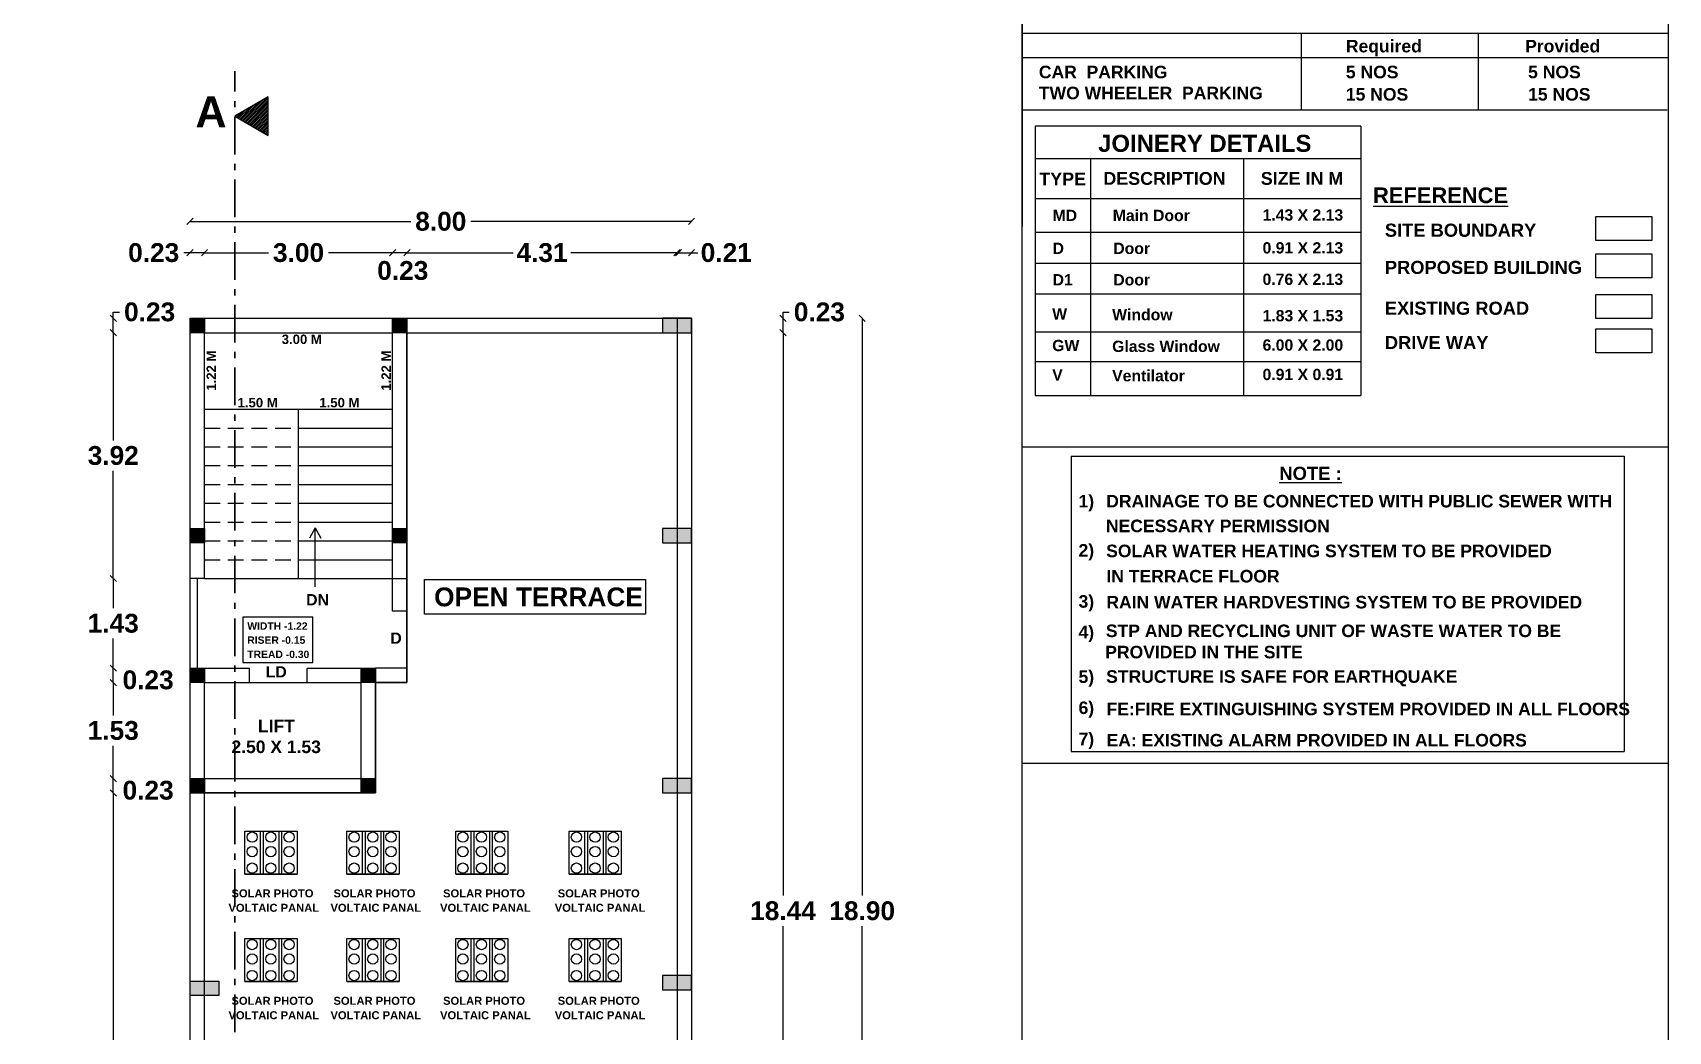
# Model space of a CAD drawing. Header units: metres. Extents: x 6910 to 7143, y 127 to 187.
# Drawn here: x 7042.47 to 7068.55, y 152.35 to 168.28 of the extents above; entities that cross this region are included whole.
import ezdxf

# ---------------------------------------------------------------- set-up
doc = ezdxf.new("R2010")
doc.units = ezdxf.units.M
for name, pattern in [('ACAD_ISO10W100', [18, 12, -3, 0, -3]), ('DASHED2', [0.375, 0.25, -0.125]), ('HIDDEN', [0.375, 0.25, -0.125])]:
    doc.linetypes.add(name, pattern=pattern)
doc.layers.add('BLK_1_FLR_4_ROOF_AREA', color=54, linetype='Continuous')
doc.layers.add('BLK_1_STAIR_HEADROOM', color=1, linetype='Continuous')
doc.styles.add('Inner roomtext', font='arialbd.ttf', dxfattribs={"height": 21})
doc.styles.get("Standard").update_dxf_attribs({"font": 'arialbd.ttf'})
doc.styles.add('style4', font='arialbd.ttf', dxfattribs={"height": 3.81})
doc.dimstyles.get("Standard").update_dxf_attribs({"dimtxt": 0.3, "dimasz": 0.1, "dimexe": 0.18, "dimexo": 0.0625, "dimgap": 0.09, "dimtad": 0, "dimtih": 1, "dimtoh": 1, "dimlfac": -1, "dimzin": 0, "dimdsep": 46, "dimtxsty": 'Standard', "dimblk": 'OBLIQUE', "dimcen": 0.09, "dimse1": 1, "dimse2": 1, "dimadec": 0, "dimazin": 0, "dimtfac": 1, "dimtofl": 0, "dimtmove": 0, "dimatfit": 3, "dimfxl": 0, "dimtolj": 1, "dimtzin": 0, "dimarcsym": 0})

# ---------------------------------------------------------------- blocks, each defined once
blk = doc.blocks.new('_Oblique')
at = {"color": 0, "linetype": 'ByBlock', "lineweight": -2}
blk.add_line((-0.5, -0.5), (0.5, 0.5), dxfattribs=at)
blk = doc.blocks.new('*D61')
at = {"color": 0, "lineweight": -2}
for p, q in [((7052.766, 164.771), (7052.973, 164.771)), ((7052.973, 164.771), (7053.073, 164.771))]:
    blk.add_line(p, q, dxfattribs=at)
at = {"layer": 'Defpoints', "color": 0}
for p in [(7052.973, 164.771), (7052.766, 163.495), (7052.973, 163.495)]:
    blk.add_point(p, dxfattribs=at)
at = {"color": 0, "lineweight": -2, "xscale": 0.1, "yscale": 0.1, "zscale": 0.1, "rotation": 180}
blk.add_blockref('_Oblique', (7052.766, 164.771), dxfattribs=at)
at = {"color": 0, "lineweight": -2, "xscale": 0.1, "yscale": 0.1, "zscale": 0.1}
blk.add_blockref('_Oblique', (7052.973, 164.771), dxfattribs=at)
at = {"color": 0, "insert": (7053.528, 164.771), "char_height": 0.3, "attachment_point": 5}
blk.add_mtext('\\A1;0.21', dxfattribs=at)
blk = doc.blocks.new('*D62')
at = {"color": 0, "lineweight": -2}
for p, q in [((7048.435, 164.771), (7050.129, 164.771)), ((7052.743, 164.771), (7051.049, 164.771))]:
    blk.add_line(p, q, dxfattribs=at)
at = {"layer": 'Defpoints', "color": 0}
for p in [(7048.435, 164.771), (7048.435, 163.495), (7052.743, 163.495)]:
    blk.add_point(p, dxfattribs=at)
at = {"color": 0, "lineweight": -2, "xscale": 0.1, "yscale": 0.1, "zscale": 0.1}
for p, rotation in [((7048.435, 164.771), 179.9999999998125), ((7052.743, 164.771), 359.9999999998126)]:
    blk.add_blockref('_Oblique', p, dxfattribs=dict(at, rotation=rotation))
at = {"color": 0, "insert": (7050.589, 164.771), "char_height": 0.3, "attachment_point": 5}
blk.add_mtext('\\A1;4.31', dxfattribs=at)
blk = doc.blocks.new('*D63')
at = {"color": 0, "lineweight": -2}
for p, q in [((7045.205, 164.771), (7046.225, 164.771)), ((7048.205, 164.771), (7047.184, 164.771))]:
    blk.add_line(p, q, dxfattribs=at)
at = {"layer": 'Defpoints', "color": 0}
for p in [(7045.205, 164.771), (7045.205, 163.495), (7048.205, 163.495)]:
    blk.add_point(p, dxfattribs=at)
at = {"color": 0, "lineweight": -2, "xscale": 0.1, "yscale": 0.1, "zscale": 0.1, "rotation": 180}
blk.add_blockref('_Oblique', (7045.205, 164.771), dxfattribs=at)
at = {"color": 0, "lineweight": -2, "xscale": 0.1, "yscale": 0.1, "zscale": 0.1}
blk.add_blockref('_Oblique', (7048.205, 164.771), dxfattribs=at)
at = {"color": 0, "insert": (7046.705, 164.771), "char_height": 0.3, "attachment_point": 5}
blk.add_mtext('\\A1;3.00', dxfattribs=at)
blk = doc.blocks.new('*D64')
at = {"color": 0, "lineweight": -2}
for p, q in [((7044.975, 164.771), (7044.875, 164.771)), ((7045.205, 164.771), (7044.975, 164.771))]:
    blk.add_line(p, q, dxfattribs=at)
at = {"layer": 'Defpoints', "color": 0}
for p in [(7044.975, 164.771), (7044.975, 163.725), (7045.205, 163.725)]:
    blk.add_point(p, dxfattribs=at)
at = {"color": 0, "lineweight": -2, "xscale": 0.1, "yscale": 0.1, "zscale": 0.1}
for p, rotation in [((7044.975, 164.771), 179.9999999963183), ((7045.205, 164.771), 359.9999999963183)]:
    blk.add_blockref('_Oblique', p, dxfattribs=dict(at, rotation=rotation))
at = {"color": 0, "insert": (7044.395, 164.771), "char_height": 0.3, "attachment_point": 5}
blk.add_mtext('\\A1;0.23', dxfattribs=at)
blk = doc.blocks.new('*D65')
at = {"color": 0, "lineweight": -2}
for p, q in [((7044.975, 165.27), (7048.495, 165.27)), ((7052.973, 165.27), (7049.453, 165.27))]:
    blk.add_line(p, q, dxfattribs=at)
at = {"layer": 'Defpoints', "color": 0}
for p in [(7052.973, 165.27), (7044.975, 163.725), (7052.973, 163.725)]:
    blk.add_point(p, dxfattribs=at)
at = {"color": 0, "lineweight": -2, "xscale": 0.1, "yscale": 0.1, "zscale": 0.1, "rotation": 180}
blk.add_blockref('_Oblique', (7044.975, 165.27), dxfattribs=at)
at = {"color": 0, "lineweight": -2, "xscale": 0.1, "yscale": 0.1, "zscale": 0.1}
blk.add_blockref('_Oblique', (7052.973, 165.27), dxfattribs=at)
at = {"color": 0, "insert": (7048.974, 165.27), "char_height": 0.3, "attachment_point": 5}
blk.add_mtext('\\A1;8.00', dxfattribs=at)
blk = doc.blocks.new('*D66')
at = {"color": 0, "lineweight": -2}
blk.add_line((7048.435, 164.771), (7048.205, 164.771), dxfattribs=at)
at = {"layer": 'Defpoints', "color": 0}
for p in [(7048.205, 164.771), (7048.205, 163.725), (7048.435, 163.725)]:
    blk.add_point(p, dxfattribs=at)
at = {"color": 0, "lineweight": -2, "xscale": 0.1, "yscale": 0.1, "zscale": 0.1}
for p, rotation in [((7048.205, 164.771), 179.9999999964315), ((7048.435, 164.771), 359.9999999964315)]:
    blk.add_blockref('_Oblique', p, dxfattribs=dict(at, rotation=rotation))
at = {"color": 0, "insert": (7048.368, 164.485), "char_height": 0.3, "attachment_point": 5}
blk.add_mtext('\\A1;0.23', dxfattribs=at)
blk = doc.blocks.new('*D67')
at = {"color": 0, "lineweight": -2}
for p, q in [((7043.75, 163.725), (7043.75, 163.825)), ((7043.75, 163.825), (7043.85, 163.825)), ((7043.75, 163.495), (7043.75, 163.725))]:
    blk.add_line(p, q, dxfattribs=at)
at = {"layer": 'Defpoints', "color": 0}
for p in [(7043.75, 163.725), (7044.975, 163.725), (7044.975, 163.495)]:
    blk.add_point(p, dxfattribs=at)
at = {"color": 0, "lineweight": -2, "xscale": 0.1, "yscale": 0.1, "zscale": 0.1}
for p, rotation in [((7043.75, 163.725), 90), ((7043.75, 163.495), 270)]:
    blk.add_blockref('_Oblique', p, dxfattribs=dict(at, rotation=rotation))
at = {"color": 0, "insert": (7044.33, 163.825), "char_height": 0.3, "attachment_point": 5}
blk.add_mtext('\\A1;0.23', dxfattribs=at)
blk = doc.blocks.new('*D68')
at = {"color": 0, "lineweight": -2}
for p, q in [((7043.75, 163.495), (7043.75, 161.778)), ((7043.75, 159.575), (7043.75, 161.292))]:
    blk.add_line(p, q, dxfattribs=at)
at = {"layer": 'Defpoints', "color": 0}
for p in [(7044.975, 163.495), (7043.75, 159.575), (7044.975, 159.575)]:
    blk.add_point(p, dxfattribs=at)
at = {"color": 0, "lineweight": -2, "xscale": 0.1, "yscale": 0.1, "zscale": 0.1}
for p, rotation in [((7043.75, 163.495), 90), ((7043.75, 159.575), 270)]:
    blk.add_blockref('_Oblique', p, dxfattribs=dict(at, rotation=rotation))
at = {"color": 0, "insert": (7043.75, 161.535), "char_height": 0.3, "attachment_point": 5}
blk.add_mtext('\\A1;3.92', dxfattribs=at)
blk = doc.blocks.new('*D69')
at = {"color": 0, "lineweight": -2}
for p, q in [((7043.75, 159.575), (7043.75, 159.103)), ((7043.75, 158.145), (7043.75, 158.617))]:
    blk.add_line(p, q, dxfattribs=at)
at = {"layer": 'Defpoints', "color": 0}
for p in [(7044.975, 159.575), (7043.75, 158.145), (7044.975, 158.145)]:
    blk.add_point(p, dxfattribs=at)
at = {"color": 0, "lineweight": -2, "xscale": 0.1, "yscale": 0.1, "zscale": 0.1}
for p, rotation in [((7043.75, 159.575), 90), ((7043.75, 158.145), 270)]:
    blk.add_blockref('_Oblique', p, dxfattribs=dict(at, rotation=rotation))
at = {"color": 0, "insert": (7043.75, 158.86), "char_height": 0.3, "attachment_point": 5}
blk.add_mtext('\\A1;1.43', dxfattribs=at)
blk = doc.blocks.new('*D70')
at = {"color": 0, "lineweight": -2}
blk.add_line((7043.75, 157.915), (7043.75, 158.145), dxfattribs=at)
at = {"layer": 'Defpoints', "color": 0}
for p in [(7043.75, 158.145), (7044.975, 158.145), (7044.975, 157.915)]:
    blk.add_point(p, dxfattribs=at)
at = {"color": 0, "lineweight": -2, "xscale": 0.1, "yscale": 0.1, "zscale": 0.1}
for p, rotation in [((7043.75, 158.145), 90), ((7043.75, 157.915), 270)]:
    blk.add_blockref('_Oblique', p, dxfattribs=dict(at, rotation=rotation))
at = {"color": 0, "insert": (7044.306, 157.957), "char_height": 0.3, "attachment_point": 5}
blk.add_mtext('\\A1;0.23', dxfattribs=at)
blk = doc.blocks.new('*D71')
at = {"color": 0, "lineweight": -2}
for p, q in [((7043.75, 157.915), (7043.75, 157.393)), ((7043.75, 156.385), (7043.75, 156.907))]:
    blk.add_line(p, q, dxfattribs=at)
at = {"layer": 'Defpoints', "color": 0}
for p in [(7044.975, 157.915), (7043.75, 156.385), (7044.975, 156.385)]:
    blk.add_point(p, dxfattribs=at)
at = {"color": 0, "lineweight": -2, "xscale": 0.1, "yscale": 0.1, "zscale": 0.1}
for p, rotation in [((7043.75, 157.915), 90), ((7043.75, 156.385), 270)]:
    blk.add_blockref('_Oblique', p, dxfattribs=dict(at, rotation=rotation))
at = {"color": 0, "insert": (7043.75, 157.15), "char_height": 0.3, "attachment_point": 5}
blk.add_mtext('\\A1;1.53', dxfattribs=at)
blk = doc.blocks.new('*D72')
at = {"color": 0, "lineweight": -2}
for p, q in [((7043.75, 156.155), (7043.75, 150.848)), ((7043.75, 145.055), (7043.75, 150.362))]:
    blk.add_line(p, q, dxfattribs=at)
at = {"layer": 'Defpoints', "color": 0}
for p in [(7044.975, 156.155), (7043.75, 145.055), (7044.975, 145.055)]:
    blk.add_point(p, dxfattribs=at)
at = {"color": 0, "lineweight": -2, "xscale": 0.1, "yscale": 0.1, "zscale": 0.1}
for p, rotation in [((7043.75, 156.155), 90), ((7043.75, 145.055), 270)]:
    blk.add_blockref('_Oblique', p, dxfattribs=dict(at, rotation=rotation))
at = {"color": 0, "insert": (7043.75, 150.605), "char_height": 0.3, "attachment_point": 5}
blk.add_mtext('\\A1;11.10', dxfattribs=at)
blk = doc.blocks.new('*D26')
at = {"color": 0, "lineweight": -2}
blk.add_line((7043.75, 156.155), (7043.75, 156.385), dxfattribs=at)
at = {"layer": 'Defpoints', "color": 0}
for p in [(7043.75, 156.385), (7044.975, 156.385), (7044.975, 156.155)]:
    blk.add_point(p, dxfattribs=at)
at = {"color": 0, "lineweight": -2, "xscale": 0.1, "yscale": 0.1, "zscale": 0.1}
for p, rotation in [((7043.75, 156.385), 90), ((7043.75, 156.155), 270)]:
    blk.add_blockref('_Oblique', p, dxfattribs=dict(at, rotation=rotation))
at = {"color": 0, "insert": (7044.306, 156.197), "char_height": 0.3, "attachment_point": 5}
blk.add_mtext('\\A1;0.23', dxfattribs=at)
blk = doc.blocks.new('*D78')
at = {"color": 0, "lineweight": -2}
for p, q in [((7054.433, 163.495), (7054.433, 154.518)), ((7054.433, 145.055), (7054.433, 154.032))]:
    blk.add_line(p, q, dxfattribs=at)
at = {"layer": 'Defpoints', "color": 0}
for p in [(7052.973, 163.495), (7054.433, 163.495), (7052.973, 145.055)]:
    blk.add_point(p, dxfattribs=at)
at = {"color": 0, "lineweight": -2, "xscale": 0.1, "yscale": 0.1, "zscale": 0.1}
for p, rotation in [((7054.433, 163.495), 90), ((7054.433, 145.055), 270)]:
    blk.add_blockref('_Oblique', p, dxfattribs=dict(at, rotation=rotation))
at = {"color": 0, "insert": (7054.433, 154.275), "char_height": 0.3, "attachment_point": 5}
blk.add_mtext('\\A1;18.44', dxfattribs=at)
blk = doc.blocks.new('*D27')
at = {"color": 0, "lineweight": -2}
for p, q in [((7054.433, 163.725), (7054.433, 163.825)), ((7054.433, 163.825), (7054.533, 163.825)), ((7054.433, 163.495), (7054.433, 163.725))]:
    blk.add_line(p, q, dxfattribs=at)
at = {"layer": 'Defpoints', "color": 0}
for p in [(7052.973, 163.725), (7054.433, 163.725), (7052.973, 163.495)]:
    blk.add_point(p, dxfattribs=at)
at = {"color": 0, "lineweight": -2, "xscale": 0.1, "yscale": 0.1, "zscale": 0.1}
for p, rotation in [((7054.433, 163.725), 90), ((7054.433, 163.495), 270)]:
    blk.add_blockref('_Oblique', p, dxfattribs=dict(at, rotation=rotation))
at = {"color": 0, "insert": (7055.013, 163.825), "char_height": 0.3, "attachment_point": 5}
blk.add_mtext('\\A1;0.23', dxfattribs=at)
blk = doc.blocks.new('*D79')
at = {"color": 0, "lineweight": -2}
for p, q in [((7055.696, 163.725), (7055.696, 154.518)), ((7055.696, 144.825), (7055.696, 154.032))]:
    blk.add_line(p, q, dxfattribs=at)
at = {"layer": 'Defpoints', "color": 0}
for p in [(7052.973, 163.725), (7052.973, 144.825), (7055.696, 144.825)]:
    blk.add_point(p, dxfattribs=at)
at = {"color": 0, "lineweight": -2, "xscale": 0.1, "yscale": 0.1, "zscale": 0.1}
for p, rotation in [((7055.696, 163.725), 90), ((7055.696, 144.825), 270)]:
    blk.add_blockref('_Oblique', p, dxfattribs=dict(at, rotation=rotation))
at = {"color": 0, "insert": (7055.696, 154.275), "char_height": 0.3, "attachment_point": 5}
blk.add_mtext('\\A1;18.90', dxfattribs=at)

msp = doc.modelspace()

# ---------------------------------------------------------------- hatches: boundary and pattern name
h = msp.add_hatch()
h.set_pattern_fill('ANSI31', color=256, scale=0.163994, style=0)
h.set_pattern_definition([(45, (7594.99553, 14.9956), (-0.0144951518, 0.0144951518), [])])
h.paths.add_polyline_path([(7046.22, 167.254), (7045.687, 166.946), (7046.22, 166.638)])
h = msp.add_hatch(color=256)
h.dxf.hatch_style = 1
h.paths.add_polyline_path([(7045.205, 163.495), (7045.205, 163.725), (7044.975, 163.725), (7044.975, 163.495)])
h = msp.add_hatch(color=256)
h.dxf.hatch_style = 1
h.paths.add_polyline_path([(7048.435, 163.495), (7048.435, 163.725), (7048.205, 163.725), (7048.205, 163.495)])
h = msp.add_hatch(color=256)
h.dxf.hatch_style = 1
h.paths.add_polyline_path([(7052.513, 163.495), (7052.513, 163.725), (7052.973, 163.725), (7052.973, 163.495)])
h = msp.add_hatch(color=256)
h.dxf.hatch_style = 1
h.paths.add_polyline_path([(7045.205, 160.142), (7045.205, 160.372), (7044.975, 160.372), (7044.975, 160.142)])
h = msp.add_hatch(color=256)
h.dxf.hatch_style = 1
h.paths.add_polyline_path([(7048.435, 160.142), (7048.435, 160.372), (7048.205, 160.372), (7048.205, 160.142)])
h = msp.add_hatch(color=256)
h.dxf.hatch_style = 1
h.paths.add_polyline_path([(7052.513, 160.142), (7052.513, 160.372), (7052.973, 160.372), (7052.973, 160.142)])
h = msp.add_hatch(color=256)
h.dxf.hatch_style = 1
h.paths.add_polyline_path([(7045.205, 157.915), (7045.205, 158.145), (7044.975, 158.145), (7044.975, 157.915)])
h = msp.add_hatch(color=256)
h.dxf.hatch_style = 1
h.paths.add_polyline_path([(7047.935, 157.915), (7047.935, 158.145), (7047.705, 158.145), (7047.705, 157.915)])
h = msp.add_hatch(color=256)
h.dxf.hatch_style = 1
h.paths.add_polyline_path([(7045.205, 156.155), (7045.205, 156.385), (7044.975, 156.385), (7044.975, 156.155)])
h = msp.add_hatch(color=256)
h.dxf.hatch_style = 1
h.paths.add_polyline_path([(7047.935, 156.155), (7047.935, 156.385), (7047.705, 156.385), (7047.705, 156.155)])
h = msp.add_hatch(color=256)
h.dxf.hatch_style = 1
h.paths.add_polyline_path([(7052.513, 156.155), (7052.513, 156.385), (7052.973, 156.385), (7052.973, 156.155)])
h = msp.add_hatch(color=256)
h.dxf.hatch_style = 1
h.paths.add_polyline_path([(7045.435, 152.925), (7045.435, 153.155), (7044.975, 153.155), (7044.975, 152.925)])
h = msp.add_hatch(color=256)
h.dxf.hatch_style = 1
h.paths.add_polyline_path([(7052.513, 153.015), (7052.513, 153.245), (7052.973, 153.245), (7052.973, 153.015)])

# ---------------------------------------------------------------- linework, layer by layer
at = {"lineweight": 25}
for p, q in [((7058.25, 135.995), (7058.25, 184.847)), ((7063.648, 166.788), (7058.454, 166.788)), ((7058.454, 166.788), (7058.454, 163.575)), ((7058.454, 163.575), (7058.454, 163.036)), ((7058.454, 163.575), (7058.454, 163.036)), ((7058.454, 163.575), (7058.454, 163.036)), ((7058.454, 163.575), (7058.454, 163.036)), ((7058.454, 163.036), (7058.454, 162.496)), ((7058.454, 163.036), (7058.454, 162.496)), ((7058.454, 163.036), (7058.454, 162.496)), ((7058.454, 163.036), (7058.454, 162.496)), ((7059.03, 161.526), (7067.849, 161.526)), ((7059.03, 161.526), (7059.03, 156.818)), ((7067.849, 161.526), (7067.849, 156.818)), ((7045.851, 154.859), (7045.851, 155.545)), ((7045.851, 155.545), (7046.093, 155.545)), ((7046.093, 155.545), (7046.093, 154.859)), ((7046.148, 154.859), (7046.148, 155.545)), ((7046.148, 155.545), (7046.39, 155.545)), ((7046.39, 155.545), (7046.39, 154.859)), ((7046.44, 154.859), (7046.44, 155.545)), ((7046.44, 155.545), (7046.682, 155.545)), ((7046.682, 155.545), (7046.682, 154.859)), ((7047.478, 154.859), (7047.478, 155.545)), ((7047.478, 155.545), (7047.719, 155.545)), ((7047.719, 155.545), (7047.719, 154.859)), ((7047.774, 154.859), (7047.774, 155.545)), ((7047.774, 155.545), (7048.016, 155.545)), ((7048.016, 155.545), (7048.016, 154.859)), ((7048.067, 154.859), (7048.067, 155.545)), ((7048.067, 155.545), (7048.308, 155.545)), ((7048.308, 155.545), (7048.308, 154.859)), ((7049.212, 154.859), (7049.212, 155.545)), ((7049.212, 155.545), (7049.453, 155.545)), ((7049.453, 155.545), (7049.453, 154.859)), ((7049.509, 154.859), (7049.509, 155.545)), ((7049.509, 155.545), (7049.75, 155.545)), ((7049.75, 155.545), (7049.75, 154.859)), ((7049.801, 154.859), (7049.801, 155.545)), ((7049.801, 155.545), (7050.042, 155.545)), ((7050.042, 155.545), (7050.042, 154.859)), ((7051.023, 154.859), (7051.023, 155.545)), ((7051.023, 155.545), (7051.265, 155.545)), ((7051.265, 155.545), (7051.265, 154.859)), ((7051.32, 154.859), (7051.32, 155.545)), ((7051.32, 155.545), (7051.562, 155.545)), ((7051.562, 155.545), (7051.562, 154.859)), ((7051.612, 154.859), (7051.612, 155.545)), ((7051.612, 155.545), (7051.854, 155.545)), ((7051.854, 155.545), (7051.854, 154.859)), ((7045.851, 154.859), (7046.682, 154.859)), ((7047.478, 154.859), (7048.308, 154.859)), ((7049.212, 154.859), (7050.042, 154.859)), ((7051.023, 154.859), (7051.854, 154.859)), ((7045.851, 153.146), (7045.851, 153.832)), ((7045.851, 153.832), (7046.093, 153.832)), ((7046.093, 153.832), (7046.093, 153.146)), ((7046.148, 153.146), (7046.148, 153.832)), ((7046.148, 153.832), (7046.39, 153.832)), ((7046.39, 153.832), (7046.39, 153.146)), ((7046.44, 153.146), (7046.44, 153.832)), ((7046.44, 153.832), (7046.682, 153.832)), ((7046.682, 153.832), (7046.682, 153.146)), ((7047.478, 153.146), (7047.478, 153.832)), ((7047.478, 153.832), (7047.719, 153.832)), ((7047.719, 153.832), (7047.719, 153.146)), ((7047.774, 153.146), (7047.774, 153.832)), ((7047.774, 153.832), (7048.016, 153.832)), ((7048.016, 153.832), (7048.016, 153.146)), ((7048.067, 153.146), (7048.067, 153.832)), ((7048.067, 153.832), (7048.308, 153.832)), ((7048.308, 153.832), (7048.308, 153.146)), ((7049.212, 153.146), (7049.212, 153.832)), ((7049.212, 153.832), (7049.453, 153.832)), ((7049.453, 153.832), (7049.453, 153.146)), ((7049.509, 153.146), (7049.509, 153.832)), ((7049.509, 153.832), (7049.75, 153.832)), ((7049.75, 153.832), (7049.75, 153.146)), ((7049.801, 153.146), (7049.801, 153.832)), ((7049.801, 153.832), (7050.042, 153.832)), ((7050.042, 153.832), (7050.042, 153.146)), ((7051.023, 153.146), (7051.023, 153.832)), ((7051.023, 153.832), (7051.265, 153.832)), ((7051.265, 153.832), (7051.265, 153.146)), ((7051.32, 153.146), (7051.32, 153.832)), ((7051.32, 153.832), (7051.562, 153.832)), ((7051.562, 153.832), (7051.562, 153.146)), ((7051.612, 153.146), (7051.612, 153.832)), ((7051.612, 153.832), (7051.854, 153.832)), ((7051.854, 153.832), (7051.854, 153.146)), ((7045.851, 153.146), (7046.682, 153.146)), ((7047.478, 153.146), (7048.308, 153.146)), ((7049.212, 153.146), (7050.042, 153.146)), ((7051.023, 153.146), (7051.854, 153.146))]:
    msp.add_line(p, q, dxfattribs=at)
at = {"linetype": 'Continuous', "lineweight": 25}
for p, q in [((7058.25, 169.022), (7058.25, 165.187)), ((7058.25, 168.269), (7068.554, 168.269)), ((7058.454, 166.275), (7063.648, 166.275)), ((7059.336, 166.275), (7059.336, 163.575)), ((7061.778, 166.275), (7061.778, 163.575)), ((7063.648, 166.275), (7063.648, 163.575)), ((7058.454, 165.636), (7063.648, 165.636)), ((7058.454, 165.096), (7063.648, 165.096)), ((7063.648, 164.577), (7063.648, 163.575)), ((7059.336, 164.037), (7059.336, 163.575)), ((7061.778, 164.037), (7061.778, 163.575)), ((7063.648, 164.037), (7063.648, 163.575)), ((7059.336, 163.604), (7059.336, 163.575)), ((7059.336, 163.575), (7059.336, 163.036)), ((7059.336, 163.575), (7059.336, 163.036)), ((7059.336, 163.575), (7059.336, 163.036)), ((7061.778, 163.604), (7061.778, 163.575)), ((7061.778, 163.575), (7061.778, 163.036)), ((7061.778, 163.575), (7061.778, 163.036)), ((7061.778, 163.575), (7061.778, 163.036)), ((7063.648, 163.604), (7063.648, 163.575)), ((7063.648, 163.575), (7063.648, 163.036)), ((7063.648, 163.575), (7063.648, 163.036)), ((7063.648, 163.575), (7063.648, 163.036)), ((7063.648, 163.575), (7063.648, 163.036)), ((7058.454, 163.511), (7063.648, 163.511)), ((7059.336, 163.135), (7059.336, 162.496)), ((7059.336, 163.07), (7059.336, 163.036)), ((7061.778, 163.135), (7061.778, 162.496)), ((7061.778, 163.07), (7061.778, 163.036)), ((7058.454, 163.036), (7063.648, 163.036)), ((7059.336, 163.036), (7059.336, 162.496)), ((7059.336, 163.036), (7059.336, 162.496)), ((7059.336, 163.036), (7059.336, 162.496)), ((7061.778, 163.036), (7061.778, 162.496)), ((7061.778, 163.036), (7061.778, 162.496)), ((7061.778, 163.036), (7061.778, 162.496)), ((7063.648, 163.036), (7063.648, 162.496)), ((7063.648, 163.036), (7063.648, 162.496)), ((7063.648, 163.036), (7063.648, 162.496)), ((7063.648, 163.036), (7063.648, 162.496)), ((7058.454, 162.496), (7063.648, 162.496)), ((7058.25, 161.674), (7068.554, 161.674)), ((7059.03, 156.818), (7067.849, 156.818)), ((7058.25, 156.63), (7068.554, 156.63))]:
    msp.add_line(p, q, dxfattribs=at)
for p, q in [((7062.701, 167.049), (7062.701, 168.269)), ((7065.528, 167.049), (7065.528, 168.269)), ((7058.25, 167.886), (7068.554, 167.886)), ((7058.25, 167.049), (7068.535, 167.049)), ((7063.648, 166.788), (7063.648, 166.275)), ((7058.454, 164.606), (7063.648, 164.606)), ((7058.454, 164.115), (7063.648, 164.115)), ((7044.975, 163.725), (7052.973, 163.725)), ((7044.975, 144.825), (7044.975, 163.725)), ((7045.205, 159.575), (7045.205, 163.725)), ((7048.435, 159.975), (7048.435, 163.725)), ((7052.743, 163.725), (7052.743, 144.825)), ((7052.973, 163.725), (7052.973, 144.825)), ((7045.205, 159.575), (7045.205, 163.495)), ((7045.205, 163.495), (7048.205, 163.495)), ((7048.205, 159.055), (7048.205, 163.495)), ((7048.205, 159.975), (7048.205, 163.495)), ((7048.435, 163.495), (7052.973, 163.495)), ((7058.454, 163.511), (7063.648, 163.511)), ((7045.205, 162.275), (7046.705, 162.275)), ((7046.705, 162.275), (7048.205, 162.275)), ((7046.705, 159.575), (7046.705, 162.275)), ((7046.705, 161.975), (7048.205, 161.975)), ((7046.705, 161.675), (7048.205, 161.675)), ((7046.705, 161.375), (7048.205, 161.375)), ((7046.705, 161.075), (7048.205, 161.075)), ((7046.705, 160.775), (7048.205, 160.775)), ((7046.705, 160.475), (7048.205, 160.475)), ((7046.971, 160.382), (7046.878, 160.219)), ((7046.971, 159.444), (7046.971, 160.382)), ((7046.971, 160.382), (7047.063, 160.219)), ((7046.705, 160.175), (7048.205, 160.175)), ((7048.435, 159.575), (7048.435, 159.975)), ((7046.705, 159.875), (7048.205, 159.875)), ((7045.205, 159.575), (7044.975, 159.575)), ((7045.09, 159.575), (7045.09, 158.145)), ((7045.205, 159.575), (7046.705, 159.575)), ((7046.705, 159.575), (7048.205, 159.575)), ((7048.205, 159.575), (7048.435, 159.575)), ((7048.435, 157.915), (7048.435, 159.575)), ((7048.435, 159.055), (7048.205, 159.055)), ((7044.975, 158.145), (7045.925, 158.145)), ((7045.205, 144.825), (7045.205, 158.145)), ((7045.925, 157.915), (7045.925, 158.145)), ((7046.845, 158.145), (7047.935, 158.145)), ((7046.845, 157.915), (7046.845, 158.145)), ((7047.935, 156.155), (7047.935, 158.145)), ((7048.435, 158.145), (7047.935, 158.145)), ((7045.205, 156.385), (7045.205, 157.915)), ((7045.205, 157.915), (7047.705, 157.915)), ((7045.925, 157.915), (7046.845, 157.915)), ((7047.705, 156.385), (7047.705, 157.915)), ((7047.935, 157.915), (7048.435, 157.915)), ((7045.205, 156.385), (7047.705, 156.385)), ((7044.975, 156.155), (7047.935, 156.155))]:
    msp.add_line(p, q)
at = {"linetype": 'ACAD_ISO10W100', "lineweight": 30, "ltscale": 0.05}
msp.add_line((7045.687, 141.339), (7045.687, 167.663), dxfattribs=at)
at = {"lineweight": 25, "ltscale": 0.02}
for p, q in [((7058.454, 165.636), (7063.648, 165.636)), ((7058.454, 165.096), (7063.648, 165.096))]:
    msp.add_line(p, q, dxfattribs=at)
at = {"linetype": 'HIDDEN'}
for p, q in [((7045.205, 161.975), (7046.705, 161.975)), ((7045.205, 161.675), (7046.705, 161.675)), ((7045.205, 161.375), (7046.705, 161.375)), ((7045.205, 161.075), (7046.705, 161.075)), ((7045.205, 160.775), (7046.705, 160.775)), ((7045.205, 160.475), (7046.705, 160.475)), ((7045.205, 160.175), (7046.705, 160.175)), ((7045.205, 159.875), (7046.705, 159.875))]:
    msp.add_line(p, q, dxfattribs=at)
at = {"lineweight": 25}
for points in [[(7006.235, 184.871), (7068.552, 184.841), (7068.552, 135.991), (7006.235, 136.021)], [(7046.682, 154.859), (7045.851, 154.859), (7045.851, 155.545), (7046.682, 155.545)], [(7045.851, 155.545), (7046.682, 155.545), (7046.682, 154.859), (7045.851, 154.859)], [(7048.308, 154.859), (7047.478, 154.859), (7047.478, 155.545), (7048.308, 155.545)], [(7047.478, 155.545), (7048.308, 155.545), (7048.308, 154.859), (7047.478, 154.859)], [(7050.042, 154.859), (7049.212, 154.859), (7049.212, 155.545), (7050.042, 155.545)], [(7049.212, 155.545), (7050.042, 155.545), (7050.042, 154.859), (7049.212, 154.859)], [(7051.854, 154.859), (7051.023, 154.859), (7051.023, 155.545), (7051.854, 155.545)], [(7051.023, 155.545), (7051.854, 155.545), (7051.854, 154.859), (7051.023, 154.859)], [(7046.682, 153.146), (7045.851, 153.146), (7045.851, 153.832), (7046.682, 153.832)], [(7045.851, 153.832), (7046.682, 153.832), (7046.682, 153.146), (7045.851, 153.146)], [(7048.308, 153.146), (7047.478, 153.146), (7047.478, 153.832), (7048.308, 153.832)], [(7047.478, 153.832), (7048.308, 153.832), (7048.308, 153.146), (7047.478, 153.146)], [(7050.042, 153.146), (7049.212, 153.146), (7049.212, 153.832), (7050.042, 153.832)], [(7049.212, 153.832), (7050.042, 153.832), (7050.042, 153.146), (7049.212, 153.146)], [(7051.854, 153.146), (7051.023, 153.146), (7051.023, 153.832), (7051.854, 153.832)], [(7051.023, 153.832), (7051.854, 153.832), (7051.854, 153.146), (7051.023, 153.146)]]:
    msp.add_lwpolyline(points, close=True, dxfattribs=at)
for points in [[(7045.687, 166.946), (7046.22, 166.638), (7046.22, 167.254)], [(7067.399, 165.347), (7068.29, 165.347), (7068.29, 164.964), (7067.399, 164.964)], [(7067.399, 164.754), (7068.29, 164.754), (7068.29, 164.371), (7067.399, 164.371)], [(7067.399, 164.103), (7068.29, 164.103), (7068.29, 163.72), (7067.399, 163.72)], [(7045.205, 163.725), (7045.205, 163.495), (7044.975, 163.495), (7044.975, 163.725)], [(7048.435, 163.725), (7048.435, 163.495), (7048.205, 163.495), (7048.205, 163.725)], [(7052.513, 163.725), (7052.513, 163.495), (7052.973, 163.495), (7052.973, 163.725)], [(7067.399, 163.555), (7068.29, 163.555), (7068.29, 163.172), (7067.399, 163.172)], [(7045.205, 160.372), (7045.205, 160.142), (7044.975, 160.142), (7044.975, 160.372)], [(7048.435, 160.372), (7048.435, 160.142), (7048.205, 160.142), (7048.205, 160.372)], [(7052.513, 160.372), (7052.513, 160.142), (7052.973, 160.142), (7052.973, 160.372)], [(7048.715, 159.559), (7052.24, 159.559), (7052.24, 159.004), (7048.715, 159.004)], [(7045.815, 158.234), (7046.932, 158.234), (7046.932, 158.96), (7045.815, 158.96)], [(7045.205, 158.145), (7045.205, 157.915), (7044.975, 157.915), (7044.975, 158.145)], [(7047.935, 158.145), (7047.935, 157.915), (7047.705, 157.915), (7047.705, 158.145)], [(7045.205, 156.385), (7045.205, 156.155), (7044.975, 156.155), (7044.975, 156.385)], [(7047.935, 156.385), (7047.935, 156.155), (7047.705, 156.155), (7047.705, 156.385)], [(7052.513, 156.385), (7052.513, 156.155), (7052.973, 156.155), (7052.973, 156.385)], [(7045.435, 153.155), (7045.435, 152.925), (7044.975, 152.925), (7044.975, 153.155)], [(7052.513, 153.245), (7052.513, 153.015), (7052.973, 153.015), (7052.973, 153.245)]]:
    msp.add_lwpolyline(points, close=True)
msp.add_lwpolyline([(7044.975, 163.725), (7052.973, 163.725), (7052.973, 144.825), (7044.975, 144.825), (7044.975, 163.725)])
for centre in [(7045.966, 155.451), (7046.263, 155.451), (7046.555, 155.451), (7047.592, 155.451), (7047.889, 155.451), (7048.181, 155.451), (7049.327, 155.451), (7049.623, 155.451), (7049.915, 155.451), (7051.138, 155.451), (7051.435, 155.451), (7051.727, 155.451), (7045.966, 155.22), (7046.263, 155.22), (7046.555, 155.22), (7047.592, 155.22), (7047.889, 155.22), (7048.181, 155.22), (7049.327, 155.22), (7049.623, 155.22), (7049.915, 155.22), (7051.138, 155.22), (7051.435, 155.22), (7051.727, 155.22), (7045.966, 154.957), (7046.263, 154.957), (7046.555, 154.957), (7047.592, 154.957), (7047.889, 154.957), (7048.181, 154.957), (7049.327, 154.957), (7049.623, 154.957), (7049.915, 154.957), (7051.138, 154.957), (7051.435, 154.957), (7051.727, 154.957), (7045.966, 153.738), (7046.263, 153.738), (7046.555, 153.738), (7047.592, 153.738), (7047.889, 153.738), (7048.181, 153.738), (7049.327, 153.738), (7049.623, 153.738), (7049.915, 153.738), (7051.138, 153.738), (7051.435, 153.738), (7051.727, 153.738), (7045.966, 153.507), (7046.263, 153.507), (7046.555, 153.507), (7047.592, 153.507), (7047.889, 153.507), (7048.181, 153.507), (7049.327, 153.507), (7049.623, 153.507), (7049.915, 153.507), (7051.138, 153.507), (7051.435, 153.507), (7051.727, 153.507), (7045.966, 153.243), (7046.263, 153.243), (7046.555, 153.243), (7047.592, 153.243), (7047.889, 153.243), (7048.181, 153.243), (7049.327, 153.243), (7049.623, 153.243), (7049.915, 153.243), (7051.138, 153.243), (7051.435, 153.243), (7051.727, 153.243)]:
    msp.add_circle(centre, 0.0819, dxfattribs=at)
at = {"layer": 'BLK_1_FLR_4_ROOF_AREA'}
msp.add_lwpolyline([(7044.975, 163.725), (7052.973, 163.725), (7052.973, 144.825), (7044.975, 144.825), (7044.975, 163.725)], dxfattribs=at)
at = {"layer": 'BLK_1_STAIR_HEADROOM', "color": 1}
msp.add_lwpolyline([(7044.975, 163.725), (7048.435, 163.725), (7048.435, 157.915), (7047.935, 157.915), (7047.935, 156.155), (7044.975, 156.155)], close=True, dxfattribs=at)

# ---------------------------------------------------------------- texts
at = {"linetype": 'Continuous', "lineweight": 25, "style": 'style4'}
for s, height, p in [('Required', 0.2002, (7063.411, 167.965)), ('Provided', 0.2002, (7066.271, 167.965)), ('CAR  PARKING  ', 0.20018, (7058.514, 167.552)), ('5 NOS ', 0.2002, (7063.411, 167.552)), ('5 NOS ', 0.2002, (7066.318, 167.552)), ('TWO WHEELER  PARKING ', 0.20018, (7058.514, 167.218)), ('15 NOS ', 0.2002, (7063.411, 167.196)), ('15 NOS ', 0.2002, (7066.318, 167.196)), ('JOINERY DETAILS', 0.27222, (7059.46, 166.379)), ('TYPE', 0.2042, (7058.521, 165.845)), ('DESCRIPTION', 0.20417, (7059.543, 165.853)), ('SIZE IN M', 0.2042, (7062.054, 165.853)), ('MD', 0.18, (7058.733, 165.275)), ('Main Door', 0.18, (7059.693, 165.275)), ('1.43 X 2.13', 0.17998, (7062.082, 165.283)), ('D', 0.18, (7058.733, 164.75)), (' Door', 0.18, (7059.631, 164.75)), ('0.91 X 2.13', 0.17998, (7062.082, 164.758)), ('D1', 0.18, (7058.733, 164.249)), (' Door', 0.18, (7059.631, 164.249)), ('0.76 X 2.13', 0.17998, (7062.082, 164.257)), ('W', 0.18, (7058.727, 163.705)), ('Window', 0.18, (7059.683, 163.693)), ('1.83 X 1.53', 0.17998, (7062.082, 163.676)), ('GW', 0.18, (7058.727, 163.201)), ('Glass Window', 0.17998, (7059.683, 163.188)), ('6.00 X 2.00', 0.17998, (7062.082, 163.208)), ('V', 0.18, (7058.727, 162.732)), ('Ventilator ', 0.17998, (7059.683, 162.719)), ('0.91 X 0.91', 0.17998, (7062.082, 162.739)), ('1)', 0.2, (7059.147, 160.708)), ('DRAINAGE TO BE CONNECTED WITH PUBLIC SEWER WITH', 0.19996, (7059.589, 160.709)), ('NECESSARY PERMISSION', 0.19996, (7059.584, 160.314)), ('2)', 0.2, (7059.147, 159.924)), ('      SOLAR WATER HEATING SYSTEM TO BE PROVIDED', 0.19996, (7059.122, 159.915)), ('IN TERRACE FLOOR ', 0.19996, (7059.592, 159.512)), ('OPEN TERRACE', 0.3, (7048.868, 159.132)), ('3)', 0.2, (7059.147, 159.11)), ('RAIN WATER HARDVESTING SYSTEM TO BE PROVIDED', 0.19996, (7059.591, 159.098)), ('4)', 0.2, (7059.147, 158.621)), ('STP AND RECYCLING UNIT OF WASTE WATER TO BE ', 0.19996, (7059.583, 158.641)), ('PROVIDED IN THE SITE', 0.19996, (7059.573, 158.302)), ('5)', 0.2, (7059.147, 157.909)), ('STRUCTURE IS SAFE FOR EARTHQUAKE', 0.19996, (7059.588, 157.912)), ('6)', 0.2, (7059.147, 157.414)), ('FE:FIRE EXTINGUISHING SYSTEM PROVIDED IN ALL FLOORS', 0.19996, (7059.594, 157.395)), ('7)', 0.2, (7059.147, 156.916)), ('EA: EXISTING ALARM PROVIDED IN ALL FLOORS', 0.19996, (7059.594, 156.897))]:
    msp.add_text(s, height=height, dxfattribs=at).set_placement(p)
for s, height, p in [('A', 0.492, (7045.061, 166.771)), ('3.00 M', 0.15, (7046.437, 163.315)), ('1.50 M', 0.15, (7045.733, 162.305)), ('DN', 0.18, (7046.827, 159.147)), ('D', 0.18, (7048.17, 158.534)), ('LD', 0.18, (7046.182, 157.997))]:
    msp.add_text(s, height=height).set_placement(p)
at = {"lineweight": 25, "style": 'style4'}
for s, height, p in [('%%UREFERENCE', 0.24996, (7063.844, 165.561)), ('SITE BOUNDARY', 0.20884, (7064.033, 165.025)), ('PROPOSED BUILDING', 0.20884, (7064.033, 164.432)), ('EXISTING ROAD', 0.20884, (7064.033, 163.781)), ('DRIVE WAY', 0.2088, (7064.033, 163.233)), ('%%UNOTE :', 0.2105, (7062.349, 161.147)), ('SOLAR PHOTO', 0.12762, (7045.636, 154.49)), ('SOLAR PHOTO', 0.12762, (7047.263, 154.49)), ('SOLAR PHOTO', 0.12762, (7049.011, 154.49)), ('SOLAR PHOTO', 0.12762, (7050.84, 154.49)), ('VOLTAIC PANAL', 0.12762, (7045.588, 154.26)), ('VOLTAIC PANAL', 0.12762, (7047.215, 154.26)), ('VOLTAIC PANAL', 0.12762, (7048.963, 154.26)), ('VOLTAIC PANAL', 0.12762, (7050.792, 154.26)), ('SOLAR PHOTO', 0.12762, (7045.636, 152.777)), ('SOLAR PHOTO', 0.12762, (7047.263, 152.777)), ('SOLAR PHOTO', 0.12762, (7049.011, 152.777)), ('SOLAR PHOTO', 0.12762, (7050.84, 152.777)), ('VOLTAIC PANAL', 0.12762, (7045.588, 152.547)), ('VOLTAIC PANAL', 0.12762, (7047.215, 152.547)), ('VOLTAIC PANAL', 0.12762, (7048.963, 152.547)), ('VOLTAIC PANAL', 0.12762, (7050.792, 152.547))]:
    msp.add_text(s, height=height, dxfattribs=at).set_placement(p)
for p in [(7045.388, 162.57), (7048.178, 162.57), (7048.178, 162.57)]:
    msp.add_text('1.22 M', height=0.15, rotation=90).set_placement(p)
at = {"linetype": 'DASHED2', "ltscale": 2}
msp.add_text('1.50 M', height=0.15, dxfattribs=at).set_placement((7047.037, 162.305))
at = {"lineweight": 9, "style": 'Inner roomtext'}
for s, p in [('WIDTH -1.22', (7045.888, 158.758)), ('RISER -0.15', (7045.888, 158.534)), ('TREAD -0.30', (7045.888, 158.307))]:
    msp.add_text(s, height=0.11803, dxfattribs=at).set_placement(p)
at = {"ltscale": 4, "insert": (7044.9, 156.788), "char_height": 0.1996, "width": 2.879, "attachment_point": 7}
msp.add_mtext('{\\W7.47916;  }LIFT\\P{\\W9.497856; }2.50 X 1.53', dxfattribs=at)

# ---------------------------------------------------------------- dimensions: what is measured, and where the dimension line sits
for p1, p2, distance, picture, middle in [((7044.975, 163.725), (7052.973, 163.725), 1.544, '*D65', (7048.974, 165.27)), ((7045.205, 163.725), (7044.975, 163.725), -1.046, '*D64', (7044.395, 164.771)), ((7048.205, 163.495), (7045.205, 163.495), -1.276, '*D63', (7046.705, 164.771)), ((7052.743, 163.495), (7048.435, 163.495), -1.276, '*D62', (7050.589, 164.771)), ((7052.766, 163.495), (7052.973, 163.495), 1.276, '*D61', (7053.528, 164.771)), ((7044.975, 163.495), (7044.975, 163.725), 1.224, '*D67', (7044.33, 163.825)), ((7052.973, 163.495), (7052.973, 163.725), -1.46, '*D27', (7055.013, 163.825)), ((7052.973, 163.725), (7052.973, 144.825), 2.723, '*D79', (7055.696, 154.275)), ((7044.975, 163.495), (7044.975, 159.575), -1.224, '*D68', (7043.75, 161.535)), ((7052.973, 145.055), (7052.973, 163.495), -1.46, '*D78', (7054.433, 154.275)), ((7044.975, 159.575), (7044.975, 158.145), -1.224, '*D69', (7043.75, 158.86)), ((7044.975, 157.915), (7044.975, 156.385), -1.224, '*D71', (7043.75, 157.15)), ((7044.975, 156.155), (7044.975, 145.055), -1.224, '*D72', (7043.75, 150.605))]:
    dim = msp.add_aligned_dim(p1=p1, p2=p2, distance=distance, dimstyle='Standard', override={"dimfxl": 2.5, "dimfxlon": 1})
    dim.commit()
    dim.dimension.update_dxf_attribs({"geometry": picture, "text_midpoint": middle})
for base, p1, p2, angle, picture, middle in [((7048.205, 164.771), (7048.435, 163.725), (7048.205, 163.725), 180, '*D66', (7048.368, 164.485)), ((7043.75, 158.145), (7044.975, 157.915), (7044.975, 158.145), 90, '*D70', (7044.306, 157.957)), ((7043.75, 156.385), (7044.975, 156.155), (7044.975, 156.385), 90, '*D26', (7044.306, 156.197))]:
    dim = msp.add_linear_dim(base=base, p1=p1, p2=p2, angle=angle, dimstyle='Standard', override={"dimtmove": 2, "dimfxl": 2.5, "dimfxlon": 1})
    dim.commit()
    dim.dimension.update_dxf_attribs({"geometry": picture, "text_midpoint": middle, "dimtype": 161})

doc.saveas('drawing.dxf')
